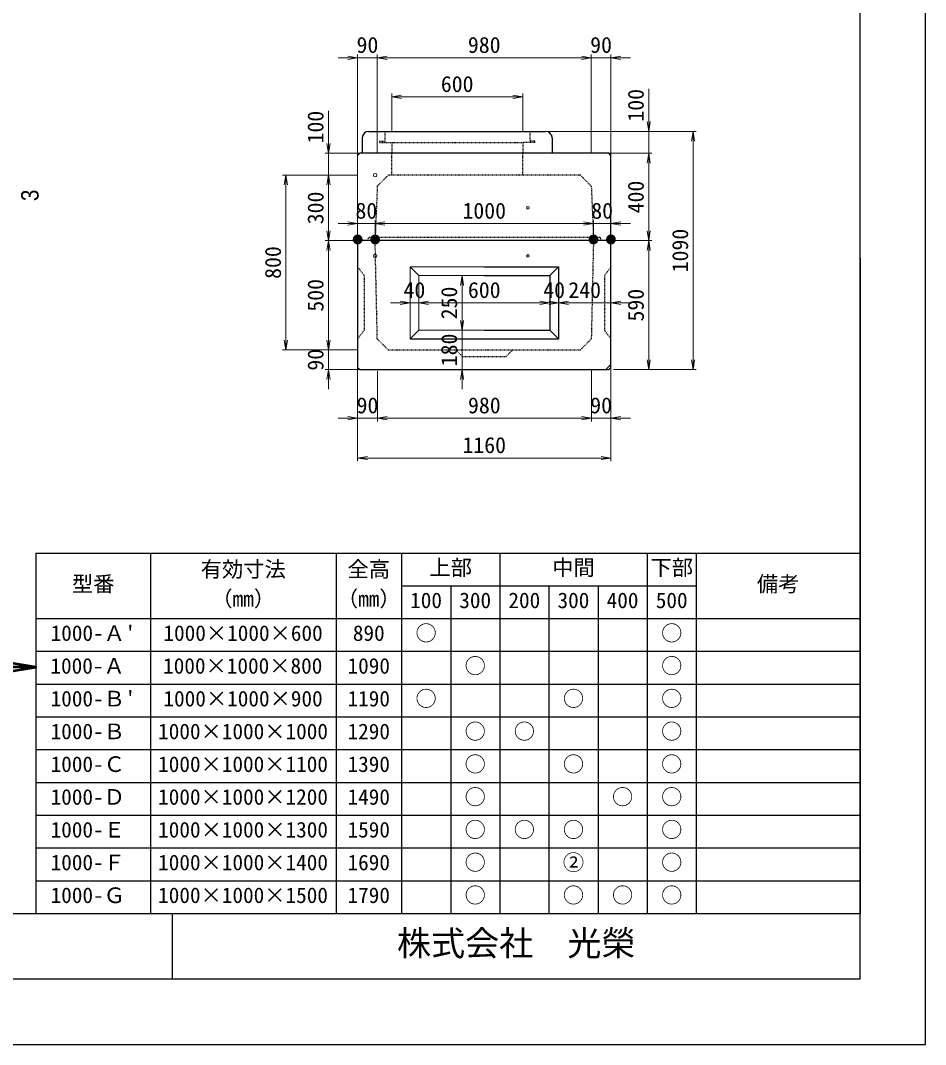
# Model space of a CAD drawing. Units: millimetres, scale not verified. Extents: x -210 to 210, y -148 to 148.
# Drawn here: x 71.8 to 210, y -148.5 to 7.8 of the extents above; entities that cross this region are included whole.
import ezdxf
from ezdxf.enums import TextEntityAlignment as Align

# ---------------------------------------------------------------- set-up
doc = ezdxf.new("R2010")
doc.units = ezdxf.units.MM
doc.linetypes.add('USER2', pattern=[4.7625, 3.175, -1.5875])
doc.layers.add('0-0', color=7, linetype='Continuous')
for name, color, linetype, lineweight in [('0-1_0', 9, 'Continuous', 25), ('0-2_dims', 2, 'Continuous', 13), ('0-3_pen1実線', 4, 'Continuous', 13), ('0-4_pen2実線', 3, 'Continuous', 13), ('0-5_pen3実線', 7, 'Continuous', 25), ('0-6_pen4実線', 6, 'Continuous', 25), ('0-8_pen2破線', 3, 'USER2', 25), ('0-9_鉄筋１', 7, 'Continuous', 50), ('0-B_draw', 7, 'Continuous', 13)]:
    doc.layers.add(name, color=color, linetype=linetype, lineweight=lineweight)
doc.styles.add('ＭＳ ゴシック', font='')
doc.styles.add('ＭＳ Ｐゴシック', font='')
doc.styles.get('ＭＳ ゴシック').set_extended_font_data('MS Gothic')
doc.styles.get('ＭＳ Ｐゴシック').set_extended_font_data('MS PGothic')

# ---------------------------------------------------------------- blocks, each defined once
blk = doc.blocks.new('部分図 1')
at = {"layer": '0-1_0'}
blk.add_lwpolyline([(0, 0), (12600, 0), (12600, 8910), (0, 8910)], close=True, dxfattribs=at)
at = {"layer": '0-2_dims', "lineweight": 18}
for p, q in [((11332, 4180), (11332, 4375)), ((10155, 4180.5), (10155, 4353)), ((10155, 4338), (10755, 4338)), ((10755, 4180.5), (10755, 4353)), ((9865, 4080), (9865, 4275)), ((10860.5, 4180), (11347, 4180)), ((10890.5, 4180), (11550, 4180)), ((11332, 4180), (11332, 4080)), ((11535, 4180), (11535, 3090)), ((10009.5, 4080), (9850, 4080)), ((9865, 4080), (9865, 3980)), ((11150.5, 4080), (11347, 4080)), ((11150.5, 4080), (11347, 4080)), ((11332, 4080), (11332, 3990)), ((11332, 4080), (11332, 3680)), ((9999, 3980), (9655, 3980)), ((9670, 3980), (9670, 3180)), ((9999.5, 3980), (9850, 3980)), ((9999.5, 3980), (9850, 3980)), ((9865, 3980), (9865, 3890)), ((9865, 3980), (9865, 3680)), ((9999, 3758), (9909, 3758)), ((9999, 3678.72), (9999, 3773)), ((10079, 3758), (9999, 3758)), ((10079, 3680.5), (10079, 3773)), ((10079, 3680.5), (10079, 3773)), ((11079, 3758), (10079, 3758)), ((10079, 3758), (10169, 3758)), ((11079, 3758), (10989, 3758)), ((11079, 3680.5), (11079, 3773)), ((11079, 3680.5), (11079, 3773)), ((11159, 3758), (11079, 3758)), ((11159, 3680.5), (11159, 3773)), ((11159, 3758), (11249, 3758)), ((9999.5, 3680), (9850, 3680)), ((9999, 3680), (9850, 3680)), ((9865, 3680), (9865, 3180)), ((11161, 3680), (11347, 3680)), ((11161.5, 3680), (11347, 3680)), ((11332, 3680), (11332, 3090)), ((10449.5, 3520), (10492, 3520)), ((10477, 3520), (10477, 3270)), ((10239, 3395), (10149, 3395)), ((10239, 3395), (10239, 3410)), ((10239, 3395), (10279, 3395)), ((10279, 3395), (10279, 3410)), ((10279, 3395), (10279, 3410)), ((10279, 3395), (10369, 3395)), ((10279, 3395), (10879, 3395)), ((10879, 3395), (10789, 3395)), ((10919, 3395), (10829, 3395)), ((10879, 3395), (10879, 3410)), ((10879, 3395), (10879, 3410)), ((10879, 3395), (10919, 3395)), ((10919, 3395), (10919, 3410)), ((10919, 3395), (10919, 3410)), ((10919, 3395), (11009, 3395)), ((10919, 3395), (11159, 3395)), ((11159, 3395), (11159, 3410)), ((11159, 3395), (11249, 3395)), ((10477, 3270), (10477, 3360)), ((9865, 3180), (9865, 3270)), ((10477, 3270), (10492, 3270)), ((10477, 3270), (10492, 3270)), ((10477, 3270), (10477, 3090)), ((9999, 3180), (9655, 3180)), ((9999.5, 3180), (9850, 3180)), ((9999.5, 3180), (9850, 3180)), ((9865, 3180), (9865, 3090)), ((9999, 3119.3), (9999, 2852)), ((11159, 3128.9), (11159, 2852)), ((10009.5, 3090), (9850, 3090)), ((9865, 3090), (9865, 3000)), ((10089.3, 3083.3), (10089.3, 2852)), ((10089.3, 3082.8), (10089.3, 2852)), ((10477, 3090), (10492, 3090)), ((10477, 3090), (10477, 3000)), ((11069.5, 3089.5), (11069.5, 2852)), ((11069.5, 3089.5), (11069.5, 2852)), ((11170.5, 3090), (11347, 3090)), ((11183.95, 3090), (11550, 3090)), ((9999, 3026.5), (9999, 2670)), ((11159, 3026.5), (11159, 2670)), ((9999, 2867), (9909, 2867)), ((9999, 2867), (10089.3, 2867)), ((10089.3, 2867), (10179.3, 2867)), ((10089.3, 2867), (11069.5, 2867)), ((11069.5, 2867), (10979.5, 2867)), ((11069.5, 2867), (11159, 2867)), ((11159, 2867), (11249, 2867)), ((9999, 2685), (11159, 2685))]:
    blk.add_line(p, q, dxfattribs=at)
at = {"layer": '0-2_dims', "lineweight": 50}
blk.add_line((8525, 1727), (8235, 1727), dxfattribs=at)
at = {"layer": '0-2_dims', "lineweight": 18}
for points in [[(10200, 4345.5), (10155, 4338), (10200, 4330.5)], [(10710, 4330.5), (10755, 4338), (10710, 4345.5)], [(11324.5, 4225), (11332, 4180), (11339.5, 4225)], [(11542.5, 4135), (11535, 4180), (11527.5, 4135)], [(9857.5, 4125), (9865, 4080), (9872.5, 4125)], [(11339.5, 4035), (11332, 4080), (11324.5, 4035)], [(11339.5, 4035), (11332, 4080), (11324.5, 4035)], [(9677.5, 3935), (9670, 3980), (9662.5, 3935)], [(9872.5, 3935), (9865, 3980), (9857.5, 3935)], [(9872.5, 3935), (9865, 3980), (9857.5, 3935)], [(9954, 3750.5), (9999, 3758), (9954, 3765.5)], [(10124, 3765.5), (10079, 3758), (10124, 3750.5)], [(10124, 3765.5), (10079, 3758), (10124, 3750.5)], [(11034, 3750.5), (11079, 3758), (11034, 3765.5)], [(11034, 3750.5), (11079, 3758), (11034, 3765.5)], [(11204, 3765.5), (11159, 3758), (11204, 3750.5)], [(9857.5, 3725), (9865, 3680), (9872.5, 3725)], [(11324.5, 3725), (11332, 3680), (11339.5, 3725)], [(9872.5, 3635), (9865, 3680), (9857.5, 3635)], [(11339.5, 3635), (11332, 3680), (11324.5, 3635)], [(10484.5, 3475), (10477, 3520), (10469.5, 3475)], [(10194, 3387.5), (10239, 3395), (10194, 3402.5)], [(10324, 3402.5), (10279, 3395), (10324, 3387.5)], [(10324, 3402.5), (10279, 3395), (10324, 3387.5)], [(10834, 3387.5), (10879, 3395), (10834, 3402.5)], [(10834, 3387.5), (10879, 3395), (10834, 3402.5)], [(10874, 3387.5), (10919, 3395), (10874, 3402.5)], [(10964, 3402.5), (10919, 3395), (10964, 3387.5)], [(11204, 3402.5), (11159, 3395), (11204, 3387.5)], [(10469.5, 3315), (10477, 3270), (10484.5, 3315)], [(10469.5, 3315), (10477, 3270), (10484.5, 3315)], [(9662.5, 3225), (9670, 3180), (9677.5, 3225)], [(9857.5, 3225), (9865, 3180), (9872.5, 3225)], [(9857.5, 3225), (9865, 3180), (9872.5, 3225)], [(11324.5, 3135), (11332, 3090), (11339.5, 3135)], [(11527.5, 3135), (11535, 3090), (11542.5, 3135)], [(9872.5, 3045), (9865, 3090), (9857.5, 3045)], [(10484.5, 3045), (10477, 3090), (10469.5, 3045)], [(9954, 2859.5), (9999, 2867), (9954, 2874.5)], [(10134.3, 2874.5), (10089.3, 2867), (10134.3, 2859.5)], [(10134.3, 2874.5), (10089.3, 2867), (10134.3, 2859.5)], [(11024.5, 2859.5), (11069.5, 2867), (11024.5, 2874.5)], [(11024.5, 2859.5), (11069.5, 2867), (11024.5, 2874.5)], [(11204, 2874.5), (11159, 2867), (11204, 2859.5)], [(10044, 2692.5), (9999, 2685), (10044, 2677.5)], [(11114, 2677.5), (11159, 2685), (11114, 2692.5)]]:
    blk.add_lwpolyline(points, dxfattribs=at)
at = {"layer": '0-2_dims', "lineweight": 50}
blk.add_lwpolyline([(8405, 1707), (8525, 1727), (8405, 1747)], dxfattribs=at)
at = {"layer": '0-3_pen1実線'}
for p, q in [((10755, 4127.02), (10757.98, 4130)), ((11135.55, 3090), (11159, 3113.45))]:
    blk.add_line(p, q, dxfattribs=at)
at = {"layer": '0-4_pen2実線'}
blk.add_line((10811, 4136), (10811, 4130), dxfattribs=at)
for centre, radius in [((10079, 3980), 8), ((10779, 3830), 6), ((10079, 3610), 8), ((10779, 3610), 6)]:
    blk.add_circle(centre, radius, dxfattribs=at)
at = {"layer": '0-5_pen3実線'}
for p, q in [((10050, 4180), (10860, 4180)), ((10020, 4150), (10020, 4080)), ((10890, 4150), (10890, 4080)), ((11149, 4080), (10009, 4080)), ((11159, 4070), (11149, 4080)), ((11159, 3680), (11159, 4070)), ((11159, 3680), (9999, 3680)), ((11159, 3100), (11159, 3680)), ((10579, 3560), (10919, 3560)), ((10919, 3560), (10879, 3520)), ((10919, 3560), (10919, 3230)), ((10579, 3270), (10879, 3270)), ((10879, 3270), (10919, 3230)), ((10239, 3230), (10919, 3230)), ((11159, 3100), (11149, 3090)), ((10009, 3090), (11149, 3090)), ((9050, 2250), (9050, 600)), ((9900, 2250), (9900, 600)), ((10200, 2250), (10200, 600)), ((10650, 2250), (10650, 600)), ((11325, 2250), (11325, 600)), ((11550, 2250), (11550, 600)), ((10200, 2100), (11550, 2100)), ((10425, 2100), (10425, 600)), ((10875, 2100), (10875, 600)), ((11100, 2100), (11100, 600)), ((8525, 1950), (12300, 1950)), ((8525, 1800), (12300, 1800)), ((8525, 1650), (12300, 1650)), ((8525, 1500), (12300, 1500)), ((8525, 1350), (12300, 1350)), ((8525, 1200), (12300, 1200)), ((8525, 1050), (12300, 1050)), ((8525, 900), (12300, 900)), ((8525, 750), (12300, 750))]:
    blk.add_line(p, q, dxfattribs=at)
for points in [[(9999, 3680), (9999, 3100), (10009, 3090)], [(10579, 3520), (10879, 3520), (10879, 3270)]]:
    blk.add_lwpolyline(points, dxfattribs=at)
for centre, start, end in [((10050, 4150), 90, 180), ((10860, 4150), 0, 90)]:
    blk.add_arc(centre, 30, start, end, dxfattribs=at)
at = {"layer": '0-6_pen4実線'}
for p, q in [((12300, 3600), (12300, 2100)), ((8525, 2250), (12300, 2250)), ((8525, 2250), (8525, 600)), ((12300, 2100), (12300, 600)), ((300, 600), (12300, 600)), ((9150, 600), (9150, 300))]:
    blk.add_line(p, q, dxfattribs=at)
blk.add_lwpolyline([(300, 300), (12300, 300), (12300, 8610), (300, 8610)], close=True, dxfattribs=at)
at = {"layer": '0-8_pen2破線'}
for p, q in [((10123, 4180), (10123, 4130)), ((10787, 4180), (10787, 4136)), ((10099, 4136), (10123, 4136)), ((10155, 4130), (10155, 4080)), ((10811, 4130), (10755, 4130)), ((10755, 4130), (10755, 4080)), ((10811, 4136), (10787, 4136)), ((10154, 4080), (10154, 3980)), ((10754, 4080), (10754, 3980)), ((10089, 3930), (10139, 3980)), ((11019, 3980), (11069, 3930)), ((10089, 3930), (10079, 3695)), ((11069, 3930), (11079, 3695)), ((10049, 3695), (10044, 3680)), ((10579, 3695), (10049, 3695)), ((10089, 3230), (10079, 3680)), ((11109, 3695), (10579, 3695)), ((11079, 3680), (11069, 3230)), ((11109, 3695), (11114, 3680)), ((11159, 3560), (11129, 3520)), ((11129, 3520), (11129, 3270)), ((11129, 3270), (11159, 3230)), ((10139, 3180), (10089, 3230)), ((11069, 3230), (11019, 3180)), ((10139, 3180), (11019, 3180)), ((10479, 3150), (10449, 3180))]:
    blk.add_line(p, q, dxfattribs=at)
for points in [[(10099, 4136), (10099, 4130), (10755, 4130)], [(11019, 3980), (10579, 3980), (10139, 3980)], [(9999, 3560), (10029, 3520), (10029, 3270), (9999, 3230)], [(10479, 3150), (10679, 3150), (10709, 3180)]]:
    blk.add_lwpolyline(points, dxfattribs=at)
at = {"layer": '0-9_鉄筋１', "lineweight": 13}
for p, q in [((9999, 4517), (9909, 4517)), ((9999, 4054.8), (9999, 4532)), ((9999, 4517), (10088.9, 4517)), ((10088.9, 4080.5), (10088.9, 4532)), ((10088.9, 4080.5), (10088.9, 4532)), ((10088.9, 4517), (10178.9, 4517)), ((10088.9, 4517), (11069, 4517)), ((11069, 4517), (10979, 4517)), ((11069, 4080.5), (11069, 4532)), ((11069, 4080.5), (11069, 4532)), ((11069, 4517), (11159, 4517)), ((11159, 4030.5), (11159, 4532)), ((11159, 4517), (11249, 4517))]:
    blk.add_line(p, q, dxfattribs=at)
for points in [[(9954, 4509.5), (9999, 4517), (9954, 4524.5)], [(10133.9, 4524.5), (10088.9, 4517), (10133.9, 4509.5)], [(10133.9, 4524.5), (10088.9, 4517), (10133.9, 4509.5)], [(11024, 4509.5), (11069, 4517), (11024, 4524.5)], [(11024, 4509.5), (11069, 4517), (11024, 4524.5)], [(11204, 4524.5), (11159, 4517), (11204, 4509.5)]]:
    blk.add_lwpolyline(points, dxfattribs=at)
at = {"layer": '0-B_draw'}
for p, q in [((9999, 4070), (10009, 4080)), ((9999, 4070), (9999, 3680)), ((10239, 3560), (10239, 3230)), ((10239, 3560), (10279, 3520)), ((10239, 3560), (10579, 3560)), ((10279, 3520), (10279, 3270)), ((10279, 3520), (10579, 3520)), ((10279, 3270), (10239, 3230)), ((10279, 3270), (10579, 3270))]:
    blk.add_line(p, q, dxfattribs=at)
at = {"layer": '0-2_dims', "color": 7, "style": 'ＭＳ ゴシック'}
for s, p in [('600', (10380, 4338.5)), ('80', (9989, 3758.5)), ('1000', (10479, 3758.5)), ('80', (11069, 3758.5)), ('40', (10209, 3395.5)), ('600', (10504, 3395.5)), ('40', (10849, 3395.5)), ('240', (10964, 3395.5)), ('90', (9994.15, 2867.5)), ('980', (10504.4, 2867.5)), ('90', (11064.25, 2867.5)), ('1160', (10479, 2685.5))]:
    blk.add_text(s, height=73.31, dxfattribs=at).set_placement(p, align=Align.BOTTOM_LEFT)
for s, p in [('100', (11331.5, 4225)), ('100', (9864.5, 4125)), ('400', (11331.5, 3805)), ('300', (9864.5, 3755)), ('1090', (11534.5, 3535)), ('800', (9669.5, 3505)), ('500', (9864.5, 3355)), ('250', (10476.5, 3320)), ('590', (11331.5, 3310)), ('180', (10476.5, 3105)), ('90', (9864.5, 3085))]:
    blk.add_text(s, height=73.31, rotation=90, dxfattribs=at).set_placement(p, align=Align.BOTTOM_LEFT)
at = {"layer": '0-2_dims', "color": 7, "style": 'ＭＳ Ｐゴシック', "width": 0.9}
blk.add_text('3', height=79.98, rotation=90, dxfattribs=at).set_placement((8561.68, 3861.22), align=Align.BOTTOM_LEFT)
at = {"layer": '0-2_dims', "style": 'ＭＳ ゴシック'}
for p in [(9974, 3654.96), (10054, 3655), (11053.99, 3654.96), (11134, 3655)]:
    blk.add_text('●', height=36.66, dxfattribs=at).set_placement(p, align=Align.BOTTOM_LEFT)
at = {"layer": '0-5_pen3実線', "style": 'ＭＳ ゴシック'}
for s, height, p in [('有効寸法', 71.47, (9280.03, 2118.76)), ('全高', 71.47, (9952.52, 2118.76)), ('上部', 71.51, (10327.46, 2126.23)), ('中間', 71.46, (10890.02, 2126.26)), ('下部', 71.52, (11339.95, 2126.23)), ('型番', 71.47, (8690.02, 2051.26)), ('備考', 71.45, (11827.54, 2051.27)), ('（mm）', 71.49, (9328.73, 1983.74)), ('（mm）', 71.49, (9903.73, 1983.74)), ('100', 71.47, (10239.39, 1976.26)), ('300', 71.47, (10464.39, 1976.26)), ('200', 71.47, (10689.39, 1976.26)), ('300', 71.47, (10914.39, 1976.26)), ('400', 71.46, (11139.4, 1976.27)), ('500', 71.47, (11364.39, 1976.26)), ("1000-Ａ'", 71.47, (8592.52, 1826.26)), ('○', 71.37, (10263.83, 1826.33)), ('○', 71.37, (11388.83, 1826.33)), ('1000×1000×600', 71.48, (9109.39, 1826.25)), ('890', 71.47, (9976.89, 1826.26)), ('1000-Ａ ', 71.47, (8591.71, 1676.26)), ('1000×1000×800', 71.48, (9107.84, 1676.25)), ('1090', 71.47, (9952.51, 1676.26)), ('○', 71.37, (10488.83, 1676.33)), ('○', 71.37, (11388.83, 1676.33)), ("1000-Ｂ'", 71.47, (8592.52, 1526.26)), ('1000×1000×900', 71.48, (9109.39, 1526.25)), ('1190', 71.47, (9952.51, 1526.26)), ('○', 71.37, (10263.83, 1526.33)), ('○', 71.37, (10938.83, 1526.33)), ('○', 71.37, (11388.83, 1526.33)), ('1000-Ｂ ', 71.47, (8592.54, 1376.26)), ('1000×1000×1000', 71.48, (9085.01, 1376.25)), ('1290', 71.47, (9952.51, 1376.26)), ('○', 71.37, (10488.83, 1376.33)), ('○', 71.37, (10713.83, 1376.33)), ('○', 71.37, (11388.83, 1376.33)), ('1000-Ｃ ', 71.47, (8592.54, 1226.26)), ('1000×1000×1100', 71.48, (9085.01, 1226.25)), ('1390', 71.47, (9952.51, 1226.26)), ('○', 71.37, (10488.83, 1226.33)), ('○', 71.37, (10938.83, 1226.33)), ('○', 71.37, (11388.83, 1226.33)), ('○', 71.37, (10488.83, 1076.33)), ('○', 71.37, (11163.83, 1076.33)), ('○', 71.37, (11388.83, 1076.33)), ('1000-Ｄ ', 71.47, (8592.53, 1076.26)), ('1000×1000×1200', 71.48, (9085.01, 1076.25)), ('1490', 71.47, (9952.51, 1076.26)), ('1000-Ｅ ', 71.47, (8592.52, 926.26)), ('1000×1000×1300', 71.48, (9085.01, 926.25)), ('1590', 71.47, (9952.51, 926.26)), ('○', 71.37, (10488.83, 926.33)), ('○', 71.37, (10713.83, 926.33)), ('○', 71.37, (10938.83, 926.33)), ('○', 71.37, (11388.83, 926.33)), ('1000-Ｆ ', 71.46, (8592.56, 776.27)), ('1000×1000×1400', 71.48, (9085.01, 776.25)), ('1690', 71.47, (9952.51, 776.26)), ('○', 71.37, (10488.83, 776.33)), ('②', 71.47, (10938.76, 776.26)), ('○', 71.37, (11388.83, 776.33)), ('1000-Ｇ ', 71.47, (8592.52, 626.26)), ('1000×1000×1500', 71.48, (9085.01, 626.25)), ('1790', 71.47, (9952.51, 626.26)), ('○', 71.37, (10488.83, 626.33)), ('○', 71.37, (10938.83, 626.33)), ('○', 71.37, (11163.83, 626.33)), ('○', 71.37, (11388.83, 626.33)), ('株式会社\u3000光榮', 114.4, (10179.07, 372.01))]:
    blk.add_text(s, height=height, dxfattribs=at).set_placement(p, align=Align.BOTTOM_LEFT)
at = {"layer": '0-9_鉄筋１', "style": 'ＭＳ ゴシック'}
for s, p in [('90', (9993.95, 4517.5)), ('980', (10503.95, 4517.5)), ('90', (11064, 4517.5))]:
    blk.add_text(s, height=73.31, dxfattribs=at).set_placement(p, align=Align.BOTTOM_LEFT)

msp = doc.modelspace()

# ---------------------------------------------------------------- block references
at = {"layer": '0-0', "xscale": 0.0333333, "yscale": 0.0333333}
msp.add_blockref('部分図 1', (-210, -148.5), dxfattribs=at)

doc.saveas('drawing.dxf')
